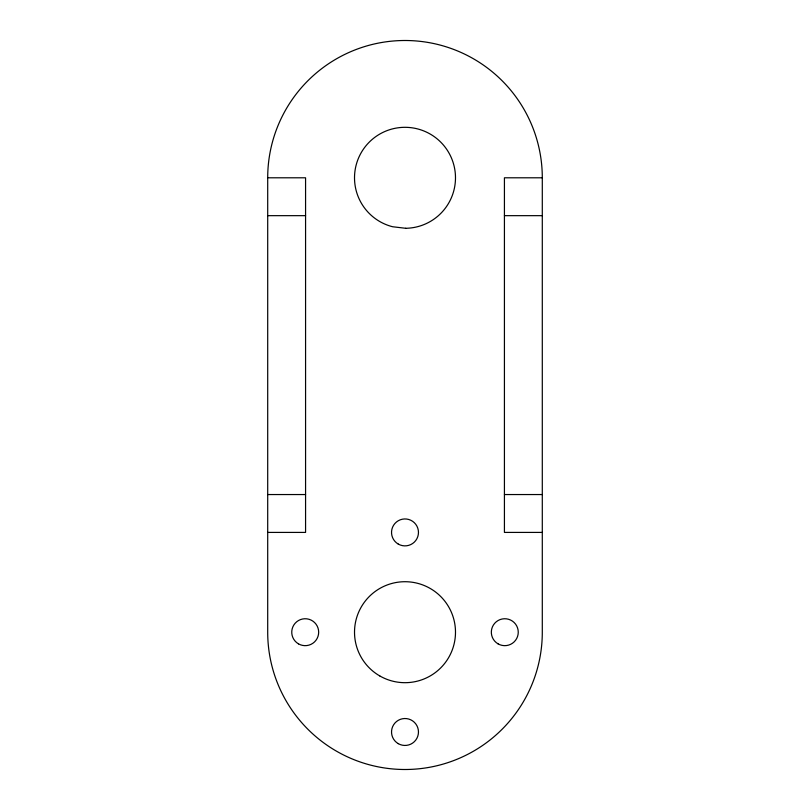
<?xml version="1.0" encoding="UTF-8"?>
<svg xmlns="http://www.w3.org/2000/svg" width="810" height="810" viewBox="0 0 810 810"><rect width="100%" height="100%" fill="white"/><g stroke="black" fill="none" stroke-linecap="round" stroke-linejoin="round"><path stroke-width="1.21" d="M267.705 177.795A137.295 137.295 0 0 1 405 40.5A137.295 137.295 0 0 1 542.295 177.795L542.295 632.205A137.295 137.295 0 0 1 405 769.5A137.295 137.295 0 0 1 267.705 632.205L267.705 177.795L305.572 177.795L305.572 532.413L267.705 532.413M542.295 177.795L504.427 177.795L504.427 532.413L542.295 532.413M267.705 215.662L305.572 215.662M504.427 215.662L542.295 215.662M267.705 494.546L305.572 494.546M504.427 494.546L542.295 494.546M405.678 228.288L392.587 226.739A50.493 50.493 0 0 1 365.897 145.861A50.493 50.493 0 0 1 450.471 155.854A50.493 50.493 0 0 1 405.678 228.288M398.267 743.651A13.466 13.466 0 0 0 418.466 731.987A13.466 13.466 0 0 0 398.267 720.323A13.466 13.466 0 0 0 398.267 743.651M398.267 544.077A13.466 13.466 0 0 0 418.466 532.413A13.466 13.466 0 0 0 398.267 520.749A13.466 13.466 0 0 0 398.267 544.077M498.059 643.859A13.466 13.466 0 0 0 518.258 632.205A13.466 13.466 0 0 0 498.059 620.541A13.466 13.466 0 0 0 498.059 643.859M379.758 675.925A50.493 50.493 0 0 0 455.493 632.205A50.493 50.493 0 0 0 379.758 588.475A50.493 50.493 0 0 0 379.758 675.925M298.475 643.859A13.466 13.466 0 0 0 318.674 632.205A13.466 13.466 0 0 0 298.475 620.541A13.466 13.466 0 0 0 298.475 643.859"/></g></svg>
